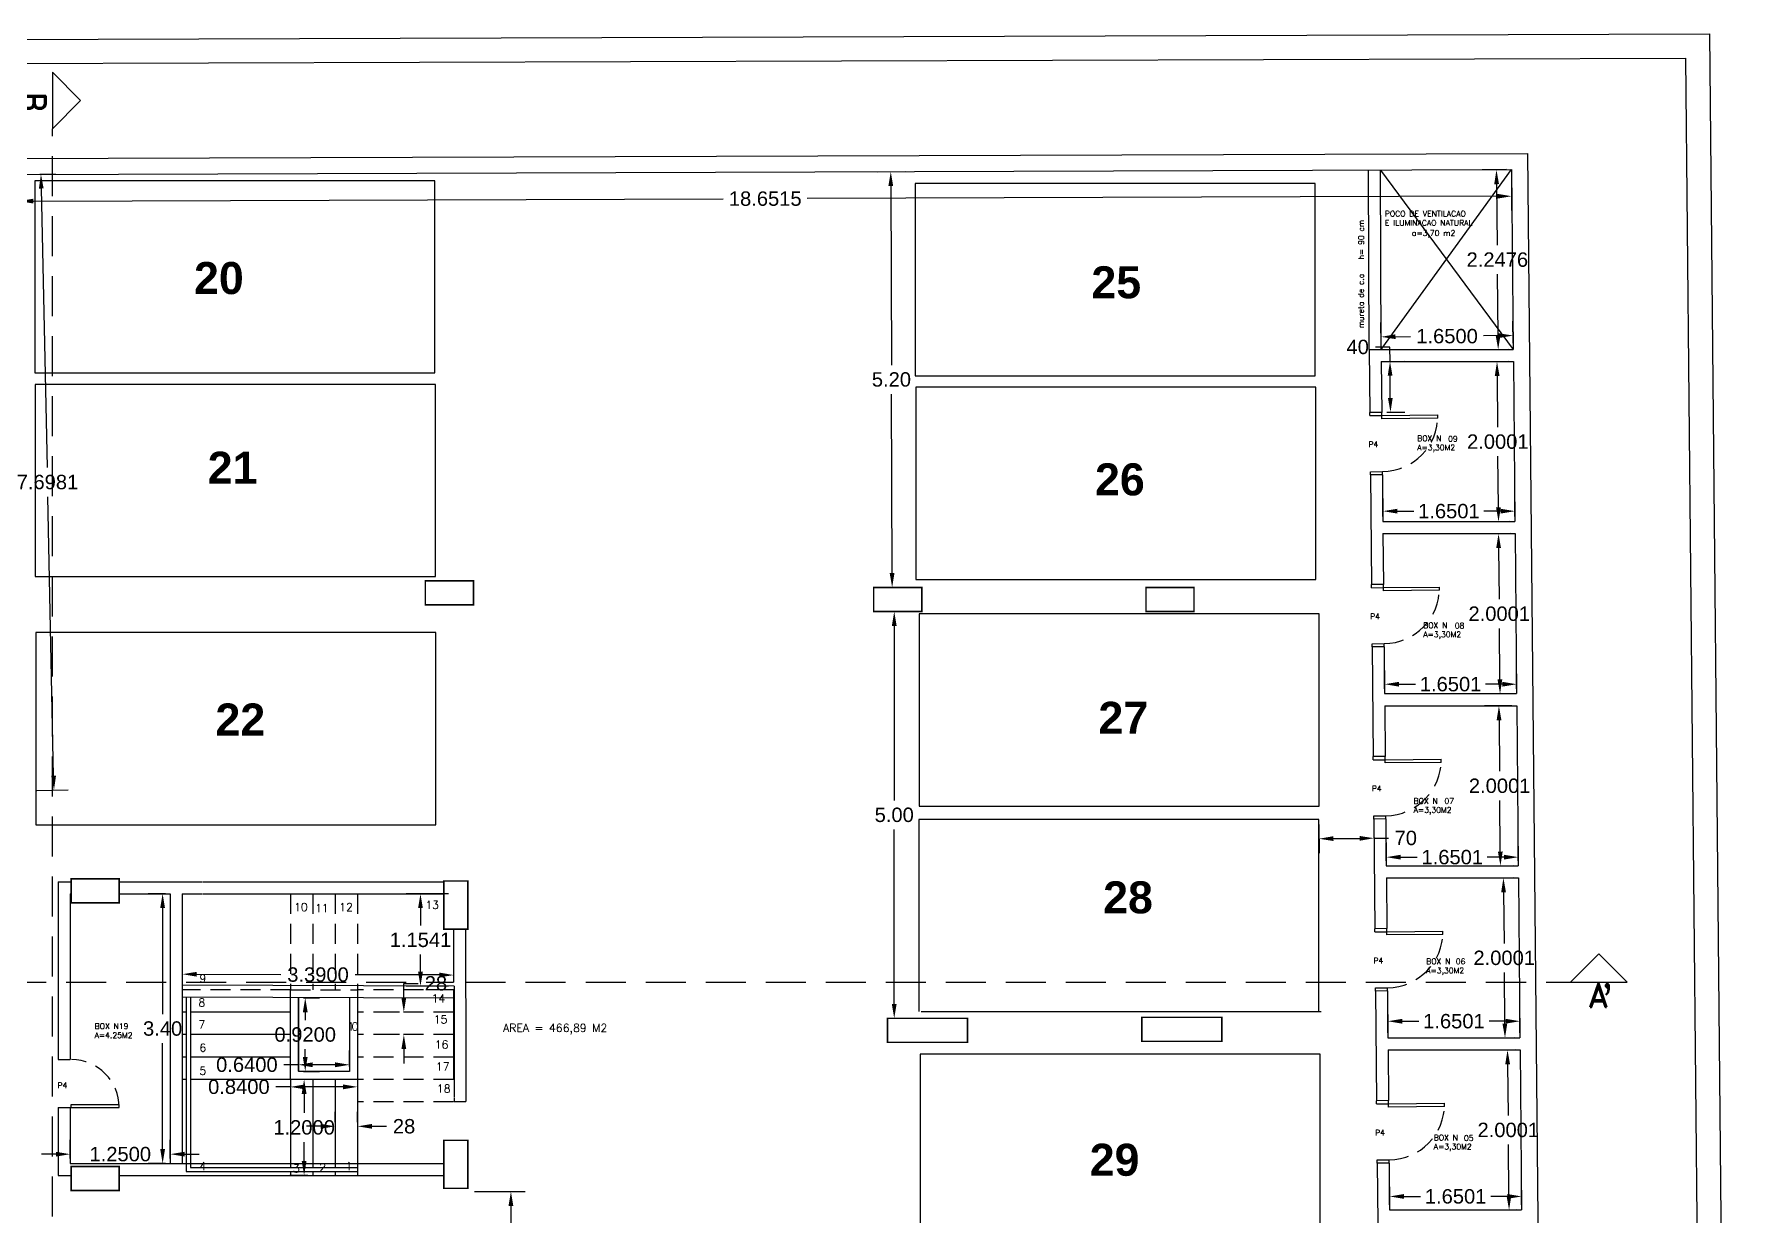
# Model space of a CAD drawing. Header units: millimetres. Extents: x 2200 to 2403, y 2380 to 2511.
# Drawn here: x 2262.62 to 2283.84, y 2435.06 to 2449.83 of the extents above; entities that cross this region are included whole.
import ezdxf

# ---------------------------------------------------------------- set-up
doc = ezdxf.new("R2010")
doc.units = ezdxf.units.MM
doc.linetypes.add('DASHED', pattern=[0.75, 0.5, -0.25])
doc.linetypes.add('HIDDEN', pattern=[0.375, 0.25, -0.125])
doc.styles.add('ROMAND', font='romand', dxfattribs={"height": 0.1})
doc.styles.add('ROMANS', font='ROMANS.shx', dxfattribs={"height": 0.07})
doc.styles.add('SANSSERIFBOLD', font='sasb____.pfb', dxfattribs={"height": 0.4})
doc.styles.get("Standard").update_dxf_attribs({"font": 'arial.ttf'})
doc.dimstyles.get("Standard").update_dxf_attribs({"dimtxt": 0.18, "dimasz": 0.18, "dimexe": 0.18, "dimexo": 0.0625, "dimgap": 0.09, "dimtad": 0, "dimtih": 1, "dimtoh": 1, "dimdec": 4, "dimzin": 0, "dimdsep": 46, "dimtxsty": 'Standard', "dimcen": 0.09, "dimadec": 0, "dimazin": 0, "dimtfac": 1, "dimtdec": 4, "dimtofl": 0, "dimtmove": 0, "dimatfit": 3, "dimfxl": 1, "dimtolj": 1, "dimtzin": 0, "dimarcsym": 0})

# ---------------------------------------------------------------- blocks, each defined once
blk = doc.blocks.new('*D79')
at = {"color": 0, "lineweight": -2, "transparency": 16777216}
for p, q in [((2279.565, 2445.917), (2279.385, 2445.917)), ((2279.567, 2445.737), (2279.565, 2445.917)), ((2279.521, 2445.736), (2279.747, 2445.739)), ((2279.571, 2445.282), (2279.568, 2445.557)), ((2279.527, 2445.101), (2279.753, 2445.104))]:
    blk.add_line(p, q, dxfattribs=at)
at = {"color": 0, "transparency": 16777216}
for points in [[(2279.598, 2445.557), (2279.538, 2445.557), (2279.567, 2445.737)], [(2279.601, 2445.282), (2279.541, 2445.282), (2279.573, 2445.102)]]:
    blk.add_solid(points, dxfattribs=at)
at = {"layer": 'DEFPOINTS', "color": 0, "transparency": 16777216}
for p in [(2279.458, 2445.736), (2279.567, 2445.737), (2279.465, 2445.101)]:
    blk.add_point(p, dxfattribs=at)
at = {"color": 0, "transparency": 16777216, "insert": (2279.163, 2445.917), "char_height": 0.18, "attachment_point": 5}
blk.add_mtext('\\A1;40', dxfattribs=at)
blk = doc.blocks.new('P70E')
at = {"color": 1}
for p, q in [((0, 0.78), (0, 0.74)), ((0.15, 0.74), (0, 0.74)), ((0.15, 0.78), (0.15, 0.74)), ((-0.7, 0.08), (0, 0.08)), ((-0.7, 0.08), (-0.7, 0.04)), ((0, 0.04), (-0.7, 0.04)), ((0, 0.08), (0, 0.04)), ((0.15, 0.04), (0, 0.04)), ((0, 0.04), (0, 0)), ((0.15, 0.04), (0.15, 0))]:
    blk.add_line(p, q, dxfattribs=at)
at = {"color": 1, "linetype": 'HIDDEN'}
blk.add_arc((0, 0.04), 0.7, 90, 180, dxfattribs=at)
blk = doc.blocks.new('*D117')
at = {"color": 0, "lineweight": -2, "transparency": 16777216}
for p, q in [((2263.076, 2435.778), (2263.076, 2436.012)), ((2264.326, 2435.778), (2264.326, 2436.012)), ((2262.896, 2435.832), (2262.716, 2435.832)), ((2264.506, 2435.832), (2264.686, 2435.832))]:
    blk.add_line(p, q, dxfattribs=at)
at = {"color": 0, "transparency": 16777216}
for points in [[(2262.896, 2435.862), (2262.896, 2435.802), (2263.076, 2435.832)], [(2264.506, 2435.862), (2264.506, 2435.802), (2264.326, 2435.832)]]:
    blk.add_solid(points, dxfattribs=at)
at = {"layer": 'DEFPOINTS', "color": 0, "transparency": 16777216}
for p in [(2263.076, 2435.832), (2263.076, 2435.716), (2264.326, 2435.716)]:
    blk.add_point(p, dxfattribs=at)
at = {"color": 0, "transparency": 16777216, "insert": (2263.701, 2435.832), "char_height": 0.18, "attachment_point": 5}
blk.add_mtext('\\A1;1.2500', dxfattribs=at)
blk = doc.blocks.new('*D118')
at = {"color": 0, "lineweight": -2, "transparency": 16777216}
for p, q in [((2264.264, 2439.086), (2264.05, 2439.086)), ((2264.23, 2438.906), (2264.23, 2437.583)), ((2264.23, 2435.896), (2264.23, 2437.219)), ((2264.264, 2435.716), (2264.05, 2435.716))]:
    blk.add_line(p, q, dxfattribs=at)
at = {"color": 0, "transparency": 16777216}
for points in [[(2264.2, 2438.906), (2264.26, 2438.906), (2264.23, 2439.086)], [(2264.2, 2435.896), (2264.26, 2435.896), (2264.23, 2435.716)]]:
    blk.add_solid(points, dxfattribs=at)
at = {"layer": 'DEFPOINTS', "color": 0, "transparency": 16777216}
for p in [(2264.326, 2439.086), (2264.23, 2435.716), (2264.326, 2435.716)]:
    blk.add_point(p, dxfattribs=at)
at = {"color": 0, "transparency": 16777216, "insert": (2264.23, 2437.401), "char_height": 0.18, "attachment_point": 5}
blk.add_mtext('\\A1;3.40', dxfattribs=at)
blk = doc.blocks.new('*D119')
at = {"color": 0, "lineweight": -2, "transparency": 16777216}
for p, q in [((2279.456, 2445.949), (2279.454, 2446.224)), ((2281.106, 2445.965), (2281.103, 2446.24)), ((2279.635, 2446.046), (2279.825, 2446.048)), ((2280.925, 2446.059), (2280.735, 2446.057))]:
    blk.add_line(p, q, dxfattribs=at)
at = {"color": 0, "transparency": 16777216}
for points in [[(2279.635, 2446.076), (2279.636, 2446.016), (2279.455, 2446.044)], [(2280.925, 2446.089), (2280.926, 2446.029), (2281.105, 2446.06)]]:
    blk.add_solid(points, dxfattribs=at)
at = {"layer": 'DEFPOINTS', "color": 0, "transparency": 16777216}
for p in [(2279.457, 2445.886), (2281.105, 2446.06), (2281.107, 2445.902)]:
    blk.add_point(p, dxfattribs=at)
at = {"color": 0, "transparency": 16777216, "insert": (2280.28, 2446.052), "char_height": 0.18, "attachment_point": 5}
blk.add_mtext('\\A1;1.6500', dxfattribs=at)
blk = doc.blocks.new('*D121')
at = {"color": 0, "lineweight": -2, "transparency": 16777216}
for p, q in [((2278.679, 2439.953), (2278.682, 2439.593)), ((2279.365, 2439.96), (2279.368, 2439.6)), ((2278.86, 2439.775), (2279.187, 2439.778)), ((2279.367, 2439.78), (2279.547, 2439.782))]:
    blk.add_line(p, q, dxfattribs=at)
at = {"color": 0, "transparency": 16777216}
for points in [[(2278.86, 2439.805), (2278.861, 2439.745), (2278.68, 2439.773)], [(2279.186, 2439.808), (2279.187, 2439.748), (2279.367, 2439.78)]]:
    blk.add_solid(points, dxfattribs=at)
at = {"layer": 'DEFPOINTS', "color": 0, "transparency": 16777216}
for p in [(2278.678, 2440.015), (2279.364, 2440.022), (2279.367, 2439.78)]:
    blk.add_point(p, dxfattribs=at)
at = {"color": 0, "transparency": 16777216, "insert": (2279.764, 2439.782), "char_height": 0.18, "attachment_point": 5}
blk.add_mtext('\\A1;70', dxfattribs=at)
blk = doc.blocks.new('*D123')
at = {"color": 0, "lineweight": -2, "transparency": 16777216}
for p, q in [((2262.496, 2448.073), (2262.89, 2448.081)), ((2262.713, 2447.897), (2262.787, 2444.411)), ((2262.868, 2440.561), (2262.794, 2444.047)), ((2262.658, 2440.377), (2263.051, 2440.385))]:
    blk.add_line(p, q, dxfattribs=at)
at = {"color": 0, "transparency": 16777216}
for points in [[(2262.743, 2447.898), (2262.684, 2447.897), (2262.71, 2448.077)], [(2262.898, 2440.562), (2262.838, 2440.56), (2262.872, 2440.381)]]:
    blk.add_solid(points, dxfattribs=at)
at = {"layer": 'DEFPOINTS', "color": 0, "transparency": 16777216}
for p in [(2262.434, 2448.072), (2262.71, 2448.077), (2262.595, 2440.375)]:
    blk.add_point(p, dxfattribs=at)
at = {"color": 0, "transparency": 16777216, "insert": (2262.791, 2444.229), "char_height": 0.18, "attachment_point": 5}
blk.add_mtext('\\A1;7.6981', dxfattribs=at)
blk = doc.blocks.new('*D124')
at = {"color": 0, "lineweight": -2, "transparency": 16777216}
for p, q in [((2262.434, 2448.009), (2262.435, 2447.56)), ((2281.085, 2448.071), (2281.087, 2447.621)), ((2262.615, 2447.74), (2271.235, 2447.769)), ((2280.906, 2447.801), (2272.286, 2447.772))]:
    blk.add_line(p, q, dxfattribs=at)
at = {"color": 0, "transparency": 16777216}
for points in [[(2262.615, 2447.77), (2262.615, 2447.71), (2262.435, 2447.74)], [(2280.906, 2447.831), (2280.906, 2447.771), (2281.086, 2447.801)]]:
    blk.add_solid(points, dxfattribs=at)
at = {"layer": 'DEFPOINTS', "color": 0, "transparency": 16777216}
for p in [(2262.434, 2448.072), (2281.085, 2448.133), (2281.086, 2447.801)]:
    blk.add_point(p, dxfattribs=at)
at = {"color": 0, "transparency": 16777216, "insert": (2271.76, 2447.77), "char_height": 0.18, "attachment_point": 5}
blk.add_mtext('\\A1;18.6515', dxfattribs=at)
blk = doc.blocks.new('*D125')
at = {"color": 0, "lineweight": -2, "transparency": 16777216}
for p, q in [((2267.804, 2439.086), (2267.272, 2439.086)), ((2267.452, 2438.906), (2267.452, 2438.69)), ((2267.452, 2438.112), (2267.452, 2438.327)), ((2267.804, 2437.932), (2267.272, 2437.932))]:
    blk.add_line(p, q, dxfattribs=at)
at = {"color": 0, "transparency": 16777216}
for points in [[(2267.422, 2438.906), (2267.482, 2438.906), (2267.452, 2439.086)], [(2267.422, 2438.112), (2267.482, 2438.112), (2267.452, 2437.932)]]:
    blk.add_solid(points, dxfattribs=at)
at = {"layer": 'DEFPOINTS', "color": 0, "transparency": 16777216}
for p in [(2267.452, 2439.086), (2267.866, 2439.086), (2267.866, 2437.932)]:
    blk.add_point(p, dxfattribs=at)
at = {"color": 0, "transparency": 16777216, "insert": (2267.452, 2438.509), "char_height": 0.18, "attachment_point": 5}
blk.add_mtext('\\A1;1.1541', dxfattribs=at)
blk = doc.blocks.new('*D126')
at = {"color": 0, "lineweight": -2, "transparency": 16777216}
for p, q in [((2265.926, 2436.949), (2265.746, 2436.949)), ((2265.926, 2436.928), (2265.926, 2437.129)), ((2266.386, 2436.949), (2266.106, 2436.949)), ((2266.566, 2436.928), (2266.566, 2437.129))]:
    blk.add_line(p, q, dxfattribs=at)
at = {"color": 0, "transparency": 16777216}
for points in [[(2266.106, 2436.979), (2266.106, 2436.919), (2265.926, 2436.949)], [(2266.386, 2436.979), (2266.386, 2436.919), (2266.566, 2436.949)]]:
    blk.add_solid(points, dxfattribs=at)
at = {"layer": 'DEFPOINTS', "color": 0, "transparency": 16777216}
for p in [(2265.926, 2436.949), (2265.926, 2436.866), (2266.566, 2436.866)]:
    blk.add_point(p, dxfattribs=at)
at = {"color": 0, "transparency": 16777216, "insert": (2265.283, 2436.949), "char_height": 0.18, "attachment_point": 5}
blk.add_mtext('\\A1;0.6400', dxfattribs=at)
blk = doc.blocks.new('*D127')
at = {"color": 0, "lineweight": -2, "transparency": 16777216}
for p, q in [((2264.477, 2438.005), (2264.477, 2438.261)), ((2267.867, 2437.994), (2267.867, 2438.25)), ((2264.657, 2438.08), (2265.708, 2438.077)), ((2267.687, 2438.071), (2266.635, 2438.074))]:
    blk.add_line(p, q, dxfattribs=at)
at = {"color": 0, "transparency": 16777216}
for points in [[(2264.657, 2438.11), (2264.657, 2438.05), (2264.477, 2438.081)], [(2267.687, 2438.101), (2267.687, 2438.041), (2267.867, 2438.07)]]:
    blk.add_solid(points, dxfattribs=at)
at = {"layer": 'DEFPOINTS', "color": 0, "transparency": 16777216}
for p in [(2264.477, 2438.081), (2264.476, 2437.942), (2267.866, 2437.932)]:
    blk.add_point(p, dxfattribs=at)
at = {"color": 0, "transparency": 16777216, "insert": (2266.172, 2438.075), "char_height": 0.18, "attachment_point": 5}
blk.add_mtext('\\A1;3.3900', dxfattribs=at)
blk = doc.blocks.new('*D91')
at = {"color": 0, "lineweight": -2, "transparency": 16777216}
for p, q in [((2279.562, 2435.198), (2279.562, 2435.484)), ((2281.212, 2435.198), (2281.212, 2435.484)), ((2279.742, 2435.304), (2279.949, 2435.304)), ((2281.032, 2435.304), (2280.825, 2435.304))]:
    blk.add_line(p, q, dxfattribs=at)
at = {"color": 0, "transparency": 16777216}
for points in [[(2279.742, 2435.334), (2279.742, 2435.274), (2279.562, 2435.304)], [(2281.032, 2435.334), (2281.032, 2435.274), (2281.212, 2435.304)]]:
    blk.add_solid(points, dxfattribs=at)
at = {"layer": 'DEFPOINTS', "color": 0, "transparency": 16777216}
for p in [(2281.212, 2435.304), (2279.562, 2435.136), (2281.212, 2435.136)]:
    blk.add_point(p, dxfattribs=at)
at = {"color": 0, "transparency": 16777216, "insert": (2280.387, 2435.304), "char_height": 0.18, "attachment_point": 5}
blk.add_mtext('\\A1;1.6501', dxfattribs=at)
blk = doc.blocks.new('*D92')
at = {"color": 0, "lineweight": -2, "transparency": 16777216}
for p, q in [((2279.541, 2437.348), (2279.541, 2437.673)), ((2281.191, 2437.348), (2281.191, 2437.673)), ((2279.721, 2437.493), (2279.928, 2437.493)), ((2281.011, 2437.493), (2280.804, 2437.493))]:
    blk.add_line(p, q, dxfattribs=at)
at = {"color": 0, "transparency": 16777216}
for points in [[(2279.721, 2437.523), (2279.721, 2437.463), (2279.541, 2437.493)], [(2281.011, 2437.523), (2281.011, 2437.463), (2281.191, 2437.493)]]:
    blk.add_solid(points, dxfattribs=at)
at = {"layer": 'DEFPOINTS', "color": 0, "transparency": 16777216}
for p in [(2281.191, 2437.493), (2279.541, 2437.286), (2281.191, 2437.286)]:
    blk.add_point(p, dxfattribs=at)
at = {"color": 0, "transparency": 16777216, "insert": (2280.366, 2437.493), "char_height": 0.18, "attachment_point": 5}
blk.add_mtext('\\A1;1.6501', dxfattribs=at)
blk = doc.blocks.new('*D94')
at = {"color": 0, "lineweight": -2, "transparency": 16777216}
for p, q in [((2281.13, 2437.135), (2280.855, 2437.133)), ((2281.037, 2436.954), (2281.043, 2436.316)), ((2281.053, 2435.314), (2281.047, 2435.952)), ((2281.15, 2435.135), (2280.875, 2435.133))]:
    blk.add_line(p, q, dxfattribs=at)
at = {"color": 0, "transparency": 16777216}
for points in [[(2281.067, 2436.955), (2281.007, 2436.954), (2281.035, 2437.134)], [(2281.083, 2435.315), (2281.023, 2435.314), (2281.055, 2435.134)]]:
    blk.add_solid(points, dxfattribs=at)
at = {"layer": 'DEFPOINTS', "color": 0, "transparency": 16777216}
for p in [(2281.035, 2437.134), (2281.192, 2437.136), (2281.212, 2435.136)]:
    blk.add_point(p, dxfattribs=at)
at = {"color": 0, "transparency": 16777216, "insert": (2281.045, 2436.134), "char_height": 0.18, "attachment_point": 5}
blk.add_mtext('\\A1;2.0001', dxfattribs=at)
blk = doc.blocks.new('*D95')
at = {"color": 0, "lineweight": -2, "transparency": 16777216}
for p, q in [((2279.52, 2439.498), (2279.52, 2439.723)), ((2281.17, 2439.498), (2281.17, 2439.723)), ((2279.7, 2439.543), (2279.907, 2439.543)), ((2280.99, 2439.543), (2280.783, 2439.543))]:
    blk.add_line(p, q, dxfattribs=at)
at = {"color": 0, "transparency": 16777216}
for points in [[(2279.7, 2439.573), (2279.7, 2439.513), (2279.52, 2439.543)], [(2280.99, 2439.573), (2280.99, 2439.513), (2281.17, 2439.543)]]:
    blk.add_solid(points, dxfattribs=at)
at = {"layer": 'DEFPOINTS', "color": 0, "transparency": 16777216}
for p in [(2279.52, 2439.543), (2279.52, 2439.436), (2281.17, 2439.436)]:
    blk.add_point(p, dxfattribs=at)
at = {"color": 0, "transparency": 16777216, "insert": (2280.345, 2439.543), "char_height": 0.18, "attachment_point": 5}
blk.add_mtext('\\A1;1.6501', dxfattribs=at)
blk = doc.blocks.new('*D96')
at = {"color": 0, "lineweight": -2, "transparency": 16777216}
for p, q in [((2279.499, 2441.648), (2279.499, 2441.884)), ((2281.149, 2441.648), (2281.149, 2441.884)), ((2279.679, 2441.704), (2279.886, 2441.704)), ((2280.969, 2441.704), (2280.762, 2441.704))]:
    blk.add_line(p, q, dxfattribs=at)
at = {"color": 0, "transparency": 16777216}
for points in [[(2279.679, 2441.734), (2279.679, 2441.674), (2279.499, 2441.704)], [(2280.969, 2441.734), (2280.969, 2441.674), (2281.149, 2441.704)]]:
    blk.add_solid(points, dxfattribs=at)
at = {"layer": 'DEFPOINTS', "color": 0, "transparency": 16777216}
for p in [(2281.149, 2441.704), (2279.499, 2441.586), (2281.149, 2441.586)]:
    blk.add_point(p, dxfattribs=at)
at = {"color": 0, "transparency": 16777216, "insert": (2280.324, 2441.704), "char_height": 0.18, "attachment_point": 5}
blk.add_mtext('\\A1;1.6501', dxfattribs=at)
blk = doc.blocks.new('*D97')
at = {"color": 0, "lineweight": -2, "transparency": 16777216}
for p, q in [((2281.109, 2439.285), (2280.804, 2439.282)), ((2280.986, 2439.104), (2280.992, 2438.466)), ((2281.002, 2437.464), (2280.996, 2438.102)), ((2281.128, 2437.285), (2280.824, 2437.282))]:
    blk.add_line(p, q, dxfattribs=at)
at = {"color": 0, "transparency": 16777216}
for points in [[(2281.016, 2439.104), (2280.956, 2439.104), (2280.984, 2439.284)], [(2281.032, 2437.464), (2280.972, 2437.464), (2281.004, 2437.284)]]:
    blk.add_solid(points, dxfattribs=at)
at = {"layer": 'DEFPOINTS', "color": 0, "transparency": 16777216}
for p in [(2280.984, 2439.284), (2281.171, 2439.286), (2281.191, 2437.286)]:
    blk.add_point(p, dxfattribs=at)
at = {"color": 0, "transparency": 16777216, "insert": (2280.994, 2438.284), "char_height": 0.18, "attachment_point": 5}
blk.add_mtext('\\A1;2.0001', dxfattribs=at)
blk = doc.blocks.new('*D98')
at = {"color": 0, "lineweight": -2, "transparency": 16777216}
for p, q in [((2281.088, 2441.435), (2280.748, 2441.432)), ((2280.929, 2441.254), (2280.936, 2440.616)), ((2280.945, 2439.614), (2280.939, 2440.252)), ((2281.107, 2439.435), (2280.767, 2439.432))]:
    blk.add_line(p, q, dxfattribs=at)
at = {"color": 0, "transparency": 16777216}
for points in [[(2280.959, 2441.254), (2280.899, 2441.253), (2280.928, 2441.434)], [(2280.975, 2439.614), (2280.915, 2439.613), (2280.947, 2439.434)]]:
    blk.add_solid(points, dxfattribs=at)
at = {"layer": 'DEFPOINTS', "color": 0, "transparency": 16777216}
for p in [(2280.928, 2441.434), (2281.15, 2441.436), (2281.17, 2439.436)]:
    blk.add_point(p, dxfattribs=at)
at = {"color": 0, "transparency": 16777216, "insert": (2280.937, 2440.434), "char_height": 0.18, "attachment_point": 5}
blk.add_mtext('\\A1;2.0001', dxfattribs=at)
blk = doc.blocks.new('*D99')
at = {"color": 0, "lineweight": -2, "transparency": 16777216}
for p, q in [((2281.067, 2443.585), (2280.743, 2443.582)), ((2280.924, 2443.404), (2280.931, 2442.766)), ((2280.94, 2441.764), (2280.934, 2442.402)), ((2281.086, 2441.585), (2280.762, 2441.582))]:
    blk.add_line(p, q, dxfattribs=at)
at = {"color": 0, "transparency": 16777216}
for points in [[(2280.954, 2443.404), (2280.894, 2443.404), (2280.923, 2443.584)], [(2280.97, 2441.764), (2280.91, 2441.764), (2280.942, 2441.584)]]:
    blk.add_solid(points, dxfattribs=at)
at = {"layer": 'DEFPOINTS', "color": 0, "transparency": 16777216}
for p in [(2280.923, 2443.584), (2281.129, 2443.586), (2281.149, 2441.586)]:
    blk.add_point(p, dxfattribs=at)
at = {"color": 0, "transparency": 16777216, "insert": (2280.932, 2442.584), "char_height": 0.18, "attachment_point": 5}
blk.add_mtext('\\A1;2.0001', dxfattribs=at)
blk = doc.blocks.new('*D100')
at = {"color": 0, "lineweight": -2, "transparency": 16777216}
for p, q in [((2279.478, 2443.798), (2279.478, 2444.046)), ((2281.128, 2443.798), (2281.128, 2444.046)), ((2279.658, 2443.866), (2279.865, 2443.866)), ((2280.948, 2443.866), (2280.741, 2443.866))]:
    blk.add_line(p, q, dxfattribs=at)
at = {"color": 0, "transparency": 16777216}
for points in [[(2279.658, 2443.896), (2279.658, 2443.836), (2279.478, 2443.866)], [(2280.948, 2443.896), (2280.948, 2443.836), (2281.128, 2443.866)]]:
    blk.add_solid(points, dxfattribs=at)
at = {"layer": 'DEFPOINTS', "color": 0, "transparency": 16777216}
for p in [(2281.128, 2443.866), (2279.478, 2443.736), (2281.128, 2443.736)]:
    blk.add_point(p, dxfattribs=at)
at = {"color": 0, "transparency": 16777216, "insert": (2280.303, 2443.866), "char_height": 0.18, "attachment_point": 5}
blk.add_mtext('\\A1;1.6501', dxfattribs=at)
blk = doc.blocks.new('*D101')
at = {"color": 0, "lineweight": -2, "transparency": 16777216}
for p, q in [((2281.046, 2445.735), (2280.724, 2445.732)), ((2280.906, 2445.554), (2280.912, 2444.916)), ((2280.922, 2443.914), (2280.915, 2444.552)), ((2281.065, 2443.735), (2280.743, 2443.732))]:
    blk.add_line(p, q, dxfattribs=at)
at = {"color": 0, "transparency": 16777216}
for points in [[(2280.936, 2445.554), (2280.876, 2445.554), (2280.904, 2445.734)], [(2280.952, 2443.914), (2280.892, 2443.914), (2280.923, 2443.734)]]:
    blk.add_solid(points, dxfattribs=at)
at = {"layer": 'DEFPOINTS', "color": 0, "transparency": 16777216}
for p in [(2281.108, 2445.736), (2280.923, 2443.734), (2281.128, 2443.736)]:
    blk.add_point(p, dxfattribs=at)
at = {"color": 0, "transparency": 16777216, "insert": (2280.914, 2444.734), "char_height": 0.18, "attachment_point": 5}
blk.add_mtext('\\A1;2.0001', dxfattribs=at)
blk = doc.blocks.new('*D102')
at = {"color": 0, "lineweight": -2, "transparency": 16777216}
for p, q in [((2281.022, 2448.133), (2280.717, 2448.13)), ((2280.899, 2447.952), (2280.906, 2447.19)), ((2280.917, 2446.064), (2280.91, 2446.826)), ((2281.044, 2445.885), (2280.739, 2445.882))]:
    blk.add_line(p, q, dxfattribs=at)
at = {"color": 0, "transparency": 16777216}
for points in [[(2280.929, 2447.952), (2280.869, 2447.951), (2280.897, 2448.132)], [(2280.947, 2446.064), (2280.887, 2446.064), (2280.919, 2445.884)]]:
    blk.add_solid(points, dxfattribs=at)
at = {"layer": 'DEFPOINTS', "color": 0, "transparency": 16777216}
for p in [(2280.897, 2448.132), (2281.085, 2448.133), (2281.107, 2445.886)]:
    blk.add_point(p, dxfattribs=at)
at = {"color": 0, "transparency": 16777216, "insert": (2280.908, 2447.008), "char_height": 0.18, "attachment_point": 5}
blk.add_mtext('\\A1;2.2476', dxfattribs=at)
blk = doc.blocks.new('*D129')
at = {"color": 0, "lineweight": -2, "transparency": 16777216}
for p, q in [((2268.129, 2435.366), (2268.762, 2435.366)), ((2268.582, 2435.186), (2268.582, 2433.842)), ((2268.582, 2432.134), (2268.582, 2433.478)), ((2268.129, 2431.954), (2268.762, 2431.954))]:
    blk.add_line(p, q, dxfattribs=at)
at = {"color": 0, "transparency": 16777216}
for points in [[(2268.552, 2435.186), (2268.612, 2435.186), (2268.582, 2435.366)], [(2268.552, 2432.134), (2268.612, 2432.134), (2268.582, 2431.954)]]:
    blk.add_solid(points, dxfattribs=at)
at = {"layer": 'DEFPOINTS', "color": 0, "transparency": 16777216}
for p in [(2268.066, 2435.366), (2268.066, 2431.954), (2268.582, 2431.954)]:
    blk.add_point(p, dxfattribs=at)
at = {"color": 0, "transparency": 16777216, "insert": (2268.582, 2433.66), "char_height": 0.18, "attachment_point": 5}
blk.add_mtext('\\A1;3.40', dxfattribs=at)
blk = doc.blocks.new('*D130')
at = {"color": 0, "lineweight": -2, "transparency": 16777216}
for p, q in [((2273.351, 2442.613), (2273.552, 2442.613)), ((2273.372, 2442.433), (2273.372, 2440.253)), ((2273.372, 2437.71), (2273.372, 2439.889)), ((2273.351, 2437.53), (2273.552, 2437.53))]:
    blk.add_line(p, q, dxfattribs=at)
at = {"color": 0, "transparency": 16777216}
for points in [[(2273.342, 2442.433), (2273.402, 2442.433), (2273.372, 2442.613)], [(2273.342, 2437.71), (2273.402, 2437.71), (2273.372, 2437.53)]]:
    blk.add_solid(points, dxfattribs=at)
at = {"layer": 'DEFPOINTS', "color": 0, "transparency": 16777216}
for p in [(2273.288, 2442.613), (2273.372, 2442.613), (2273.288, 2437.53)]:
    blk.add_point(p, dxfattribs=at)
at = {"color": 0, "transparency": 16777216, "insert": (2273.372, 2440.071), "char_height": 0.18, "attachment_point": 5}
blk.add_mtext('\\A1;5.00', dxfattribs=at)
blk = doc.blocks.new('*D131')
at = {"color": 0, "lineweight": -2, "transparency": 16777216}
for p, q in [((2273.161, 2448.107), (2273.509, 2448.108)), ((2273.329, 2447.928), (2273.337, 2445.692)), ((2273.345, 2443.093), (2273.338, 2445.329)), ((2273.178, 2442.913), (2273.526, 2442.914))]:
    blk.add_line(p, q, dxfattribs=at)
at = {"color": 0, "transparency": 16777216}
for points in [[(2273.359, 2447.928), (2273.299, 2447.928), (2273.329, 2448.108)], [(2273.375, 2443.094), (2273.315, 2443.093), (2273.346, 2442.913)]]:
    blk.add_solid(points, dxfattribs=at)
at = {"layer": 'DEFPOINTS', "color": 0, "transparency": 16777216}
for p in [(2273.098, 2448.107), (2273.329, 2448.108), (2273.115, 2442.913)]:
    blk.add_point(p, dxfattribs=at)
at = {"color": 0, "transparency": 16777216, "insert": (2273.337, 2445.511), "char_height": 0.18, "attachment_point": 5}
blk.add_mtext('\\A1;5.20', dxfattribs=at)
blk = doc.blocks.new('*D132')
at = {"color": 0, "lineweight": -2, "transparency": 16777216}
for p, q in [((2267.244, 2437.786), (2267.244, 2437.966)), ((2267.244, 2437.966), (2267.424, 2437.966)), ((2267.192, 2437.606), (2267.064, 2437.606)), ((2267.192, 2437.326), (2267.064, 2437.326)), ((2267.244, 2437.146), (2267.244, 2436.966))]:
    blk.add_line(p, q, dxfattribs=at)
at = {"color": 0, "transparency": 16777216}
for points in [[(2267.214, 2437.786), (2267.274, 2437.786), (2267.244, 2437.606)], [(2267.214, 2437.146), (2267.274, 2437.146), (2267.244, 2437.326)]]:
    blk.add_solid(points, dxfattribs=at)
at = {"layer": 'DEFPOINTS', "color": 0, "transparency": 16777216}
for p in [(2267.244, 2437.606), (2267.255, 2437.606), (2267.255, 2437.326)]:
    blk.add_point(p, dxfattribs=at)
at = {"color": 0, "transparency": 16777216, "insert": (2267.645, 2437.966), "char_height": 0.18, "attachment_point": 5}
blk.add_mtext('\\A1;28', dxfattribs=at)
blk = doc.blocks.new('*D133')
at = {"color": 0, "lineweight": -2, "transparency": 16777216}
for p, q in [((2266.044, 2436.766), (2265.818, 2436.766)), ((2265.998, 2436.586), (2265.998, 2436.348)), ((2265.998, 2435.746), (2265.998, 2435.984)), ((2266.044, 2435.566), (2265.818, 2435.566))]:
    blk.add_line(p, q, dxfattribs=at)
at = {"color": 0, "transparency": 16777216}
for points in [[(2265.968, 2436.586), (2266.028, 2436.586), (2265.998, 2436.766)], [(2265.968, 2435.746), (2266.028, 2435.746), (2265.998, 2435.566)]]:
    blk.add_solid(points, dxfattribs=at)
at = {"layer": 'DEFPOINTS', "color": 0, "transparency": 16777216}
for p in [(2265.998, 2436.766), (2266.106, 2436.766), (2266.106, 2435.566)]:
    blk.add_point(p, dxfattribs=at)
at = {"color": 0, "transparency": 16777216, "insert": (2265.998, 2436.166), "char_height": 0.18, "attachment_point": 5}
blk.add_mtext('\\A1;1.2000', dxfattribs=at)
blk = doc.blocks.new('*D134')
at = {"color": 0, "lineweight": -2, "transparency": 16777216}
for p, q in [((2265.989, 2437.786), (2266.192, 2437.786)), ((2266.012, 2437.606), (2266.012, 2437.508)), ((2266.012, 2437.046), (2266.012, 2437.144)), ((2265.989, 2436.866), (2266.192, 2436.866))]:
    blk.add_line(p, q, dxfattribs=at)
at = {"color": 0, "transparency": 16777216}
for points in [[(2265.982, 2437.606), (2266.042, 2437.606), (2266.012, 2437.786)], [(2265.982, 2437.046), (2266.042, 2437.046), (2266.012, 2436.866)]]:
    blk.add_solid(points, dxfattribs=at)
at = {"layer": 'DEFPOINTS', "color": 0, "transparency": 16777216}
for p in [(2265.926, 2437.786), (2266.012, 2437.786), (2265.926, 2436.866)]:
    blk.add_point(p, dxfattribs=at)
at = {"color": 0, "transparency": 16777216, "insert": (2266.012, 2437.326), "char_height": 0.18, "attachment_point": 5}
blk.add_mtext('\\A1;0.9200', dxfattribs=at)
blk = doc.blocks.new('*D135')
at = {"color": 0, "lineweight": -2, "transparency": 16777216}
for p, q in [((2265.826, 2436.673), (2265.646, 2436.673)), ((2265.826, 2436.703), (2265.826, 2436.493)), ((2266.486, 2436.673), (2266.006, 2436.673)), ((2266.666, 2436.703), (2266.666, 2436.493))]:
    blk.add_line(p, q, dxfattribs=at)
at = {"color": 0, "transparency": 16777216}
for points in [[(2266.006, 2436.703), (2266.006, 2436.643), (2265.826, 2436.673)], [(2266.486, 2436.703), (2266.486, 2436.643), (2266.666, 2436.673)]]:
    blk.add_solid(points, dxfattribs=at)
at = {"layer": 'DEFPOINTS', "color": 0, "transparency": 16777216}
for p in [(2265.826, 2436.766), (2266.666, 2436.766), (2265.826, 2436.673)]:
    blk.add_point(p, dxfattribs=at)
at = {"color": 0, "transparency": 16777216, "insert": (2265.183, 2436.673), "char_height": 0.18, "attachment_point": 5}
blk.add_mtext('\\A1;0.8400', dxfattribs=at)
blk = doc.blocks.new('*D136')
at = {"color": 0, "lineweight": -2, "transparency": 16777216}
for p, q in [((2266.386, 2436.233), (2266.386, 2436.36)), ((2266.666, 2436.233), (2266.666, 2436.36)), ((2266.206, 2436.18), (2266.026, 2436.18)), ((2266.846, 2436.18), (2267.026, 2436.18))]:
    blk.add_line(p, q, dxfattribs=at)
at = {"color": 0, "transparency": 16777216}
for points in [[(2266.206, 2436.21), (2266.206, 2436.15), (2266.386, 2436.18)], [(2266.846, 2436.21), (2266.846, 2436.15), (2266.666, 2436.18)]]:
    blk.add_solid(points, dxfattribs=at)
at = {"layer": 'DEFPOINTS', "color": 0, "transparency": 16777216}
for p in [(2266.386, 2436.171), (2266.666, 2436.18), (2266.666, 2436.171)]:
    blk.add_point(p, dxfattribs=at)
at = {"color": 0, "transparency": 16777216, "insert": (2267.247, 2436.18), "char_height": 0.18, "attachment_point": 5}
blk.add_mtext('\\A1;28', dxfattribs=at)

msp = doc.modelspace()

# ---------------------------------------------------------------- linework, layer by layer
at = {"color": 1}
for p, q in [((2245.01863, 2449.70074), (2283.55821, 2449.8284)), ((2283.55821, 2449.8284), (2283.84085, 2420.91086)), ((2262.63116, 2447.99435), (2262.63116, 2445.59435)), ((2267.63116, 2447.99435), (2262.63116, 2447.99435)), ((2267.63116, 2445.59435), (2267.63116, 2447.99435)), ((2273.63217, 2447.9582), (2273.63217, 2445.5582)), ((2278.63217, 2447.9582), (2273.63217, 2447.9582)), ((2278.63217, 2445.5582), (2278.63217, 2447.9582)), ((2262.63116, 2445.59435), (2267.63116, 2445.59435)), ((2262.63903, 2445.4495), (2262.63903, 2443.0495)), ((2267.63903, 2445.4495), (2262.63903, 2445.4495)), ((2267.63903, 2443.0495), (2267.63903, 2445.4495)), ((2273.63217, 2445.5582), (2278.63217, 2445.5582)), ((2273.64004, 2445.41335), (2273.64004, 2443.01335)), ((2278.64004, 2445.41335), (2273.64004, 2445.41335)), ((2278.64004, 2443.01335), (2278.64004, 2445.41335)), ((2262.63903, 2443.0495), (2267.63903, 2443.0495)), ((2273.64004, 2443.01335), (2278.64004, 2443.01335)), ((2273.68192, 2442.5817), (2273.68192, 2440.1817)), ((2278.68192, 2442.5817), (2273.68192, 2442.5817)), ((2278.68192, 2440.1817), (2278.68192, 2442.5817)), ((2262.64389, 2442.34852), (2262.64389, 2439.94852)), ((2267.64389, 2442.34852), (2262.64389, 2442.34852)), ((2267.64389, 2439.94852), (2267.64389, 2442.34852)), ((2273.68192, 2440.1817), (2278.68192, 2440.1817)), ((2262.64389, 2439.94852), (2267.64389, 2439.94852)), ((2278.67791, 2440.01541), (2273.67791, 2440.01541)), ((2273.67791, 2440.01541), (2273.67791, 2437.61541)), ((2278.67791, 2437.61541), (2278.67791, 2440.01541)), ((2264.52631, 2437.60565), (2264.47631, 2437.60565)), ((2265.82631, 2437.60565), (2264.57631, 2437.60565)), ((2265.82618, 2437.60765), (2264.62618, 2437.60709)), ((2273.70655, 2437.61541), (2278.70655, 2437.61541)), ((2264.52631, 2437.32565), (2264.47631, 2437.32565)), ((2265.82631, 2437.32565), (2264.57631, 2437.32565)), ((2265.82631, 2437.32565), (2264.62631, 2437.32565)), ((2264.52631, 2437.04565), (2264.47631, 2437.04565)), ((2265.82631, 2437.04565), (2264.57631, 2437.04565)), ((2273.69547, 2437.08188), (2273.69547, 2434.68188)), ((2278.69547, 2437.08188), (2273.69547, 2437.08188)), ((2278.69547, 2434.68188), (2278.69547, 2437.08188)), ((2264.52631, 2436.76565), (2264.47631, 2436.76565)), ((2265.82631, 2436.76565), (2264.57631, 2436.76565)), ((2265.82631, 2436.76565), (2265.82631, 2435.66565)), ((2266.10631, 2436.76565), (2266.10631, 2435.66565)), ((2266.38631, 2436.76565), (2266.38631, 2435.66565)), ((2266.66631, 2436.76565), (2266.66631, 2435.56565)), ((2263.08715, 2436.45483), (2263.68715, 2436.45483)), ((2263.08715, 2436.41483), (2263.08715, 2436.45483)), ((2263.08715, 2436.41483), (2263.68715, 2436.41483)), ((2263.68715, 2436.41483), (2263.68715, 2436.45483)), ((2264.47631, 2435.56565), (2266.66631, 2435.56565)), ((2265.82631, 2435.61565), (2265.82631, 2435.56565)), ((2266.10631, 2435.61565), (2266.10631, 2435.56565)), ((2266.38631, 2435.61565), (2266.38631, 2435.56565))]:
    msp.add_line(p, q, dxfattribs=at)
for p, q in [((2245.61863, 2449.40272), (2283.26114, 2449.52741)), ((2283.26114, 2449.52741), (2283.53791, 2421.21086)), ((2262.85218, 2449.3514), (2263.20574, 2448.99784)), ((2262.85218, 2449.3514), (2262.85218, 2448.64429)), ((2263.20574, 2448.99784), (2262.85218, 2448.64429)), ((2262.2829, 2448.27109), (2281.28301, 2448.33403)), ((2281.28301, 2448.33403), (2281.49803, 2426.33587)), ((2281.28301, 2448.33403), (2281.49803, 2426.33587)), ((2262.43356, 2448.07159), (2281.08497, 2448.13337)), ((2281.08497, 2448.13337), (2281.10693, 2445.88587)), ((2279.30685, 2445.88587), (2279.31453, 2445.09938)), ((2279.30685, 2445.88587), (2281.10693, 2445.88587)), ((2279.45832, 2445.73587), (2279.46453, 2445.10085)), ((2279.45832, 2445.73587), (2281.1084, 2445.73587)), ((2281.1084, 2445.73587), (2281.12795, 2443.73587)), ((2279.46453, 2445.10085), (2279.31453, 2445.09938)), ((2279.47215, 2444.32088), (2279.32216, 2444.31942)), ((2279.32216, 2444.31942), (2279.33555, 2442.94938)), ((2279.47215, 2444.32088), (2279.47787, 2443.73587)), ((2279.47787, 2443.73587), (2281.12795, 2443.73587)), ((2279.47933, 2443.58587), (2279.48554, 2442.95085)), ((2279.47933, 2443.58587), (2281.12941, 2443.58587)), ((2281.12941, 2443.58587), (2281.14896, 2441.58587)), ((2279.48554, 2442.95085), (2279.33555, 2442.94938)), ((2279.49316, 2442.17088), (2279.34317, 2442.16942)), ((2279.34317, 2442.16942), (2279.35656, 2440.79938)), ((2279.49316, 2442.17088), (2279.49888, 2441.58587)), ((2279.49888, 2441.58587), (2281.14896, 2441.58587)), ((2279.50035, 2441.43587), (2279.50656, 2440.80085)), ((2279.50035, 2441.43587), (2281.15043, 2441.43587)), ((2281.15043, 2441.43587), (2281.16998, 2439.43587)), ((2279.50656, 2440.80085), (2279.35656, 2440.79938)), ((2279.51418, 2440.02088), (2279.36419, 2440.01942)), ((2279.36419, 2440.01942), (2279.37758, 2438.64938)), ((2279.51418, 2440.02088), (2279.5199, 2439.43587)), ((2279.5199, 2439.43587), (2281.16998, 2439.43587)), ((2279.52136, 2439.28587), (2279.52757, 2438.65085)), ((2279.52136, 2439.28587), (2281.17144, 2439.28587)), ((2281.17144, 2439.28587), (2281.19099, 2437.28587)), ((2262.92631, 2439.23565), (2262.92631, 2437.01565)), ((2262.92631, 2439.23565), (2263.08779, 2439.23565)), ((2263.07631, 2439.08565), (2263.07631, 2437.01565)), ((2263.07631, 2439.08565), (2263.08779, 2439.08565)), ((2263.68779, 2439.23565), (2264.72631, 2439.23565)), ((2263.68779, 2439.08565), (2264.32631, 2439.08565)), ((2264.32631, 2439.08565), (2264.32631, 2435.71565)), ((2264.47631, 2439.08565), (2264.72631, 2439.08565)), ((2264.47631, 2439.08565), (2264.47631, 2435.71565)), ((2264.73471, 2439.23503), (2265.53958, 2439.23503)), ((2264.73471, 2439.0841), (2265.55168, 2439.0841)), ((2265.52631, 2439.23565), (2267.74507, 2439.23565)), ((2265.52631, 2439.08565), (2267.74507, 2439.08565)), ((2267.86631, 2438.64494), (2267.86631, 2437.98189)), ((2268.01631, 2438.64494), (2268.01631, 2437.78103)), ((2279.52757, 2438.65085), (2279.37758, 2438.64938)), ((2282.17757, 2438.33544), (2281.82402, 2437.98189)), ((2282.53113, 2437.98189), (2282.17757, 2438.33544)), ((2267.87186, 2437.93149), (2264.47631, 2437.94232)), ((2267.87186, 2437.93149), (2267.87186, 2436.53968)), ((2279.53519, 2437.87088), (2279.3852, 2437.86942)), ((2279.3852, 2437.86942), (2279.39859, 2436.49938)), ((2279.53519, 2437.87088), (2279.54091, 2437.28587)), ((2281.82402, 2437.98189), (2282.53113, 2437.98189)), ((2267.87186, 2437.78149), (2264.47631, 2437.79232)), ((2268.0171, 2437.77906), (2268.0171, 2436.49139)), ((2279.54091, 2437.28587), (2281.19099, 2437.28587)), ((2262.92631, 2437.01565), (2263.07631, 2437.01565)), ((2279.54238, 2437.13587), (2279.54858, 2436.50085)), ((2279.54238, 2437.13587), (2281.19246, 2437.13587)), ((2281.19246, 2437.13587), (2281.212, 2435.13587)), ((2267.87186, 2436.53365), (2267.87186, 2436.49139)), ((2262.92631, 2436.41565), (2262.92631, 2435.56565)), ((2262.92631, 2436.41565), (2263.07631, 2436.41565)), ((2263.07631, 2436.41565), (2263.07631, 2435.71565)), ((2267.87186, 2436.49139), (2268.0171, 2436.49139)), ((2279.54858, 2436.50085), (2279.39859, 2436.49938)), ((2263.07631, 2435.71565), (2264.32631, 2435.71565)), ((2264.32631, 2435.71565), (2267.74507, 2435.71565)), ((2279.55621, 2435.72088), (2279.40622, 2435.71942)), ((2279.40622, 2435.71942), (2279.41961, 2434.34938)), ((2279.55621, 2435.72088), (2279.56193, 2435.13587)), ((2262.92631, 2435.56565), (2263.08779, 2435.56565)), ((2263.68779, 2435.56565), (2264.47631, 2435.56565)), ((2264.49921, 2435.56589), (2267.75094, 2435.56589)), ((2279.56193, 2435.13587), (2281.212, 2435.13587))]:
    msp.add_line(p, q)
at = {"linetype": 'DASHED'}
for p, q in [((2262.85218, 2425.30188), (2262.85218, 2448.64429)), ((2248.02339, 2437.98189), (2267.86631, 2437.98189)), ((2268.01631, 2437.98189), (2281.82402, 2437.98189))]:
    msp.add_line(p, q, dxfattribs=at)
at = {"color": 3}
for p, q in [((2279.30685, 2445.88587), (2279.29942, 2448.12746)), ((2279.45685, 2445.88636), (2279.44942, 2448.12795)), ((2265.82631, 2436.76565), (2265.82631, 2437.88565)), ((2266.66631, 2437.88565), (2266.66631, 2436.76565)), ((2265.92653, 2436.8677), (2265.9261, 2437.7877)), ((2265.92631, 2437.78565), (2265.92631, 2436.86565)), ((2266.56631, 2437.78565), (2266.56631, 2436.86565)), ((2266.66631, 2436.76565), (2265.82631, 2436.76565)), ((2266.56631, 2436.86565), (2265.92631, 2436.86565))]:
    msp.add_line(p, q, dxfattribs=at)
at = {"color": 4}
for p, q in [((2279.44942, 2448.12795), (2281.10693, 2445.88587)), ((2279.45685, 2445.88636), (2281.08497, 2448.13337)), ((2267.86631, 2437.88565), (2267.86631, 2436.76565))]:
    msp.add_line(p, q, dxfattribs=at)
at = {"color": 4, "linetype": 'HIDDEN'}
for p, q in [((2265.82631, 2439.08565), (2265.82631, 2437.88565)), ((2266.10631, 2439.08565), (2266.10631, 2437.88565)), ((2266.38631, 2439.08565), (2266.38631, 2437.88565)), ((2266.66631, 2439.08565), (2266.66631, 2437.88565)), ((2265.82631, 2437.88565), (2264.47631, 2437.88565)), ((2265.82631, 2437.88565), (2266.66631, 2437.88565)), ((2267.86631, 2437.88565), (2266.66631, 2437.88565)), ((2267.86631, 2437.60565), (2266.66631, 2437.60565)), ((2267.86631, 2437.32565), (2266.66631, 2437.32565)), ((2267.86631, 2437.32565), (2266.66631, 2437.32565)), ((2267.86631, 2437.04565), (2266.66631, 2437.04565)), ((2267.86631, 2436.76565), (2266.66631, 2436.76565)), ((2267.86631, 2436.48565), (2266.66631, 2436.48565))]:
    msp.add_line(p, q, dxfattribs=at)
at = {"color": 2}
for p, q in [((2264.52631, 2437.79232), (2264.52631, 2435.61565)), ((2264.57631, 2437.79232), (2264.57631, 2435.66565)), ((2264.52631, 2435.61565), (2266.66631, 2435.61565)), ((2264.57631, 2435.66565), (2266.66631, 2435.66565))]:
    msp.add_line(p, q, dxfattribs=at)
at = {"const_width": 0.02}
for points in [[(2267.51315, 2442.99592), (2268.11315, 2442.99592), (2268.11315, 2442.69592), (2267.51315, 2442.69592)], [(2273.11537, 2442.91268), (2273.71537, 2442.91268), (2273.71537, 2442.61268), (2273.11537, 2442.61268)], [(2276.51762, 2442.91151), (2277.11762, 2442.91151), (2277.11762, 2442.61151), (2276.51762, 2442.61151)], [(2263.08779, 2439.27365), (2263.68779, 2439.27365), (2263.68779, 2438.97365), (2263.08779, 2438.97365)], [(2268.04507, 2439.24494), (2268.04507, 2438.64494), (2267.74507, 2438.64494), (2267.74507, 2439.24494)], [(2268.04507, 2435.40546), (2268.04507, 2436.00546), (2267.74507, 2436.00546), (2267.74507, 2435.40546)], [(2263.08779, 2435.37675), (2263.68779, 2435.37675), (2263.68779, 2435.67675), (2263.08779, 2435.67675)]]:
    msp.add_lwpolyline(points, close=True, dxfattribs=at)
at = {"linetype": 'Continuous', "const_width": 0.02}
for points in [[(2273.28845, 2437.2295), (2273.28828, 2437.5295), (2274.28828, 2437.5295), (2274.28845, 2437.2295)], [(2276.46566, 2437.24185), (2276.46549, 2437.54185), (2277.46549, 2437.54185), (2277.46566, 2437.24185)]]:
    msp.add_lwpolyline(points, close=True, dxfattribs=at)
at = {"color": 1, "linetype": 'HIDDEN'}
msp.add_arc((2263.08673, 2436.41444), 0.60042, 0.037236, 89.4, dxfattribs=at)

# ---------------------------------------------------------------- block references
at = {"rotation": 180.5600000000001}
for p in [(2279.46453, 2445.10085), (2279.48554, 2442.95085), (2279.50656, 2440.80085), (2279.52757, 2438.65085), (2279.54858, 2436.50085)]:
    msp.add_blockref('P70E', p, dxfattribs=at)

# ---------------------------------------------------------------- texts
at = {"color": 1, "style": 'ROMAND'}
for s, height, rotation, p in [('B', 0.29214, 270, (2262.47819, 2449.10696)), ('h= 90 cm', 0.07, 90, (2279.2415, 2447.00967)), ('mureta de c.a', 0.07, 90, (2279.23944, 2446.15186))]:
    msp.add_text(s, height=height, rotation=rotation, dxfattribs=at).set_placement(p)
at = {"color": 1}
for s, height, style, p in [('POCO DE VENTILACAO ', 0.07, 'ROMAND', (2279.50277, 2447.54687)), ('E ILUMINACAO NATURAL', 0.07, 'ROMAND', (2279.50277, 2447.43354)), ('a=3,70 m2', 0.07, 'ROMAND', (2279.84028, 2447.30548)), ('20', 0.4, 'SANSSERIFBOLD', (2264.62216, 2446.57864)), ('25', 0.4, 'SANSSERIFBOLD', (2275.83568, 2446.52551)), ('BOX N', 0.07, 'ROMAND', (2279.90736, 2444.73956)), ('09', 0.07, 'ROMAND', (2280.29295, 2444.73467)), ('21', 0.4, 'SANSSERIFBOLD', (2264.7933, 2444.20884)), ('P4', 0.07, 'ROMAND', (2279.29673, 2444.66602)), ('A=3,30M2', 0.07, 'ROMAND', (2279.90736, 2444.62623)), ('26', 0.4, 'SANSSERIFBOLD', (2275.88081, 2444.06332)), ('P4', 0.07, 'ROMAND', (2279.31774, 2442.51602)), ('BOX N', 0.07, 'ROMAND', (2279.9824, 2442.40422)), ('08', 0.07, 'ROMAND', (2280.37613, 2442.40095)), ('A=3,30M2', 0.07, 'ROMAND', (2279.9824, 2442.29089)), ('22', 0.4, 'SANSSERIFBOLD', (2264.8905, 2441.06294)), ('27', 0.4, 'SANSSERIFBOLD', (2275.92348, 2441.08413)), ('P4', 0.07, 'ROMAND', (2279.33876, 2440.36602)), ('A=3,30M2', 0.07, 'ROMAND', (2279.86191, 2440.09741)), ('BOX N', 0.07, 'ROMAND', (2279.86191, 2440.21074)), ('07', 0.07, 'ROMAND', (2280.24751, 2440.20908)), ('28', 0.4, 'SANSSERIFBOLD', (2275.98266, 2438.84115)), ('10', 0.1, 'ROMAND', (2265.87167, 2438.8697)), ('11', 0.1, 'ROMAND', (2266.13413, 2438.85658)), ('12', 0.1, 'ROMAND', (2266.43596, 2438.8697)), ('13', 0.1, 'ROMAND', (2267.51206, 2438.89593)), ('P4', 0.07, 'ROMAND', (2279.35977, 2438.21602)), ('BOX N', 0.07, 'ROMAND', (2280.01972, 2438.20551)), ('06', 0.07, 'ROMAND', (2280.38904, 2438.20546)), ('9', 0.1, 'ROMAND', (2264.69058, 2437.97792)), ('A=3,30M2', 0.07, 'ROMAND', (2280.01972, 2438.09218)), ('14', 0.1, 'ROMAND', (2267.5908, 2437.72875)), ('A', 0.3, 'ROMAND', (2282.04216, 2437.6688)), (',', 0.3, 'ROMAND', (2282.21134, 2437.91621)), ('8', 0.1, 'ROMAND', (2264.67746, 2437.6763)), ('BOX N19', 0.07, 'ROMAND', (2263.38052, 2437.3967)), ('7', 0.1, 'ROMAND', (2264.67746, 2437.40089)), ('1', 0.1, 'ROMAND', (2266.53831, 2437.3772)), ('0', 0.1, 'ROMAND', (2266.59096, 2437.37707)), ('15', 0.1, 'ROMAND', (2267.61705, 2437.46647)), ('AREA = 466,89 M2', 0.1, 'ROMAND', (2268.48341, 2437.35935)), ('A=4.25M2', 0.07, 'ROMAND', (2263.38052, 2437.28337)), ('6', 0.1, 'ROMAND', (2264.69058, 2437.11238)), ('16', 0.1, 'ROMAND', (2267.63017, 2437.15172)), ('17', 0.1, 'ROMAND', (2267.64329, 2436.87632)), ('5', 0.1, 'ROMAND', (2264.69058, 2436.82386)), ('P4', 0.07, 'ROMANS', (2262.91692, 2436.65694)), ('18', 0.1, 'ROMAND', (2267.65642, 2436.60092)), ('P4', 0.07, 'ROMAND', (2279.38079, 2436.06602)), ('29', 0.4, 'SANSSERIFBOLD', (2275.81473, 2435.5624)), ('A=3,30M2', 0.07, 'ROMAND', (2280.11341, 2435.89154)), ('BOX N', 0.07, 'ROMAND', (2280.11341, 2436.00488)), ('05', 0.07, 'ROMAND', (2280.49087, 2435.99832)), ('4', 0.1, 'ROMAND', (2264.69058, 2435.63046)), ('3', 0.1, 'ROMAND', (2265.85854, 2435.60423)), ('2', 0.1, 'ROMAND', (2266.18662, 2435.61735)), ('1', 0.1, 'ROMAND', (2266.5147, 2435.63046))]:
    msp.add_text(s, height=height, dxfattribs=dict(at, style=style)).set_placement(p)

# ---------------------------------------------------------------- dimensions: what is measured, and where the dimension line sits
for p1, p2, distance, picture, middle in [((2262.59538, 2440.3752), (2262.43356, 2448.07159), -0.27622, '*D123', (2262.79062, 2444.2292)), ((2262.43356, 2448.07159), (2281.08497, 2448.13337), -0.33199, '*D124', (2271.76036, 2447.77049)), ((2281.10693, 2445.88587), (2281.08497, 2448.13337), 0.18807, '*D102', (2280.90788, 2447.00778)), ((2279.45685, 2445.88636), (2281.10677, 2445.90249), 0.15788, '*D119', (2280.28026, 2446.0523)), ((2281.1084, 2445.73587), (2281.12795, 2443.73587), -0.20454, '*D101', (2280.91365, 2444.73387)), ((2279.47787, 2443.73587), (2281.12795, 2443.73587), 0.13001, '*D100', (2280.30291, 2443.86587)), ((2281.14896, 2441.58587), (2281.12941, 2443.58587), 0.2069, '*D99', (2280.9323, 2442.58384)), ((2279.49888, 2441.58587), (2281.14896, 2441.58587), 0.11842, '*D96', (2280.32392, 2441.70429)), ((2281.16998, 2439.43587), (2281.15043, 2441.43587), 0.22282, '*D98', (2280.9374, 2440.43369)), ((2281.16998, 2439.43587), (2279.5199, 2439.43587), -0.10684, '*D95', (2280.34494, 2439.5427)), ((2281.19099, 2437.28587), (2281.17144, 2439.28587), 0.18721, '*D97', (2280.99401, 2438.28404)), ((2267.866312, 2437.931505), (2267.866312, 2439.085652), 0.414445, '*D125', (2267.451867, 2438.508579)), ((2267.86631, 2437.9315), (2264.47631, 2437.94232), -0.13857, '*D127', (2266.17175, 2438.07548)), ((2265.92631, 2436.86565), (2265.92631, 2437.78565), -0.08521, '*D134', (2266.01152, 2437.32565)), ((2279.54091, 2437.28587), (2281.19099, 2437.28587), 0.20754, '*D92', (2280.36595, 2437.49341)), ((2266.56631, 2436.86565), (2265.92631, 2436.86565), -0.0836, '*D126', (2265.28299, 2436.94925)), ((2281.212, 2435.13587), (2281.19246, 2437.13587), 0.15737, '*D94', (2281.04487, 2436.13433)), ((2266.66631, 2436.76565), (2265.82631, 2436.76565), 0.09259, '*D135', (2265.18299, 2436.67306)), ((2266.10631, 2435.56565), (2266.10631, 2436.76565), 0.10874, '*D133', (2265.99757, 2436.16565)), ((2264.32631, 2435.71565), (2263.07631, 2435.71565), -0.11649, '*D117', (2263.70131, 2435.83214)), ((2279.56193, 2435.13587), (2281.212, 2435.13587), 0.16789, '*D91', (2280.38697, 2435.30375))]:
    dim = msp.add_aligned_dim(p1=p1, p2=p2, distance=distance, dimstyle='Standard', dxfattribs=at)
    dim.commit()
    dim.dimension.update_dxf_attribs({"geometry": picture, "text_midpoint": middle})
for p1, p2, distance, text, picture, middle in [((2273.11537, 2442.91268), (2273.09816, 2448.10692), -0.23041, '5.20', '*D131', (2273.33717, 2445.51056)), ((2273.28828, 2437.5295), (2273.28828, 2442.61268), -0.08401, '5.00', '*D130', (2273.37229, 2440.07109)), ((2278.67791, 2440.01541), (2279.36416, 2440.02212), -0.24238, '70', '*D121', (2279.7644, 2439.78151)), ((2264.32631, 2439.08565), (2264.32631, 2435.71565), -0.09609, '3.40', '*D118', (2264.23022, 2437.40065)), ((2267.25469, 2437.32565), (2267.25469, 2437.60565), 0.01061, '28', '*D132', (2267.64472, 2437.96565)), ((2266.38631, 2436.17056), (2266.66631, 2436.17056), 0.00976, '28', '*D136', (2267.24695, 2436.18032))]:
    dim = msp.add_aligned_dim(p1=p1, p2=p2, distance=distance, text=text, dimstyle='Standard', dxfattribs=at)
    dim.commit()
    dim.dimension.update_dxf_attribs({"geometry": picture, "text_midpoint": middle})
for p1, p2, distance, text, picture, middle in [((2279.46453, 2445.10085), (2279.45832, 2445.73587), -0.10823, '40', '*D79', (2279.16255, 2445.91691)), ((2268.06631, 2435.36565), (2268.06631, 2431.95448), 0.51598, '3.40', '*D129', (2268.58229, 2433.66006))]:
    dim = msp.add_aligned_dim(p1=p1, p2=p2, distance=distance, text=text, dimstyle='Standard')
    dim.commit()
    dim.dimension.update_dxf_attribs({"geometry": picture, "text_midpoint": middle})

doc.saveas('drawing.dxf')
